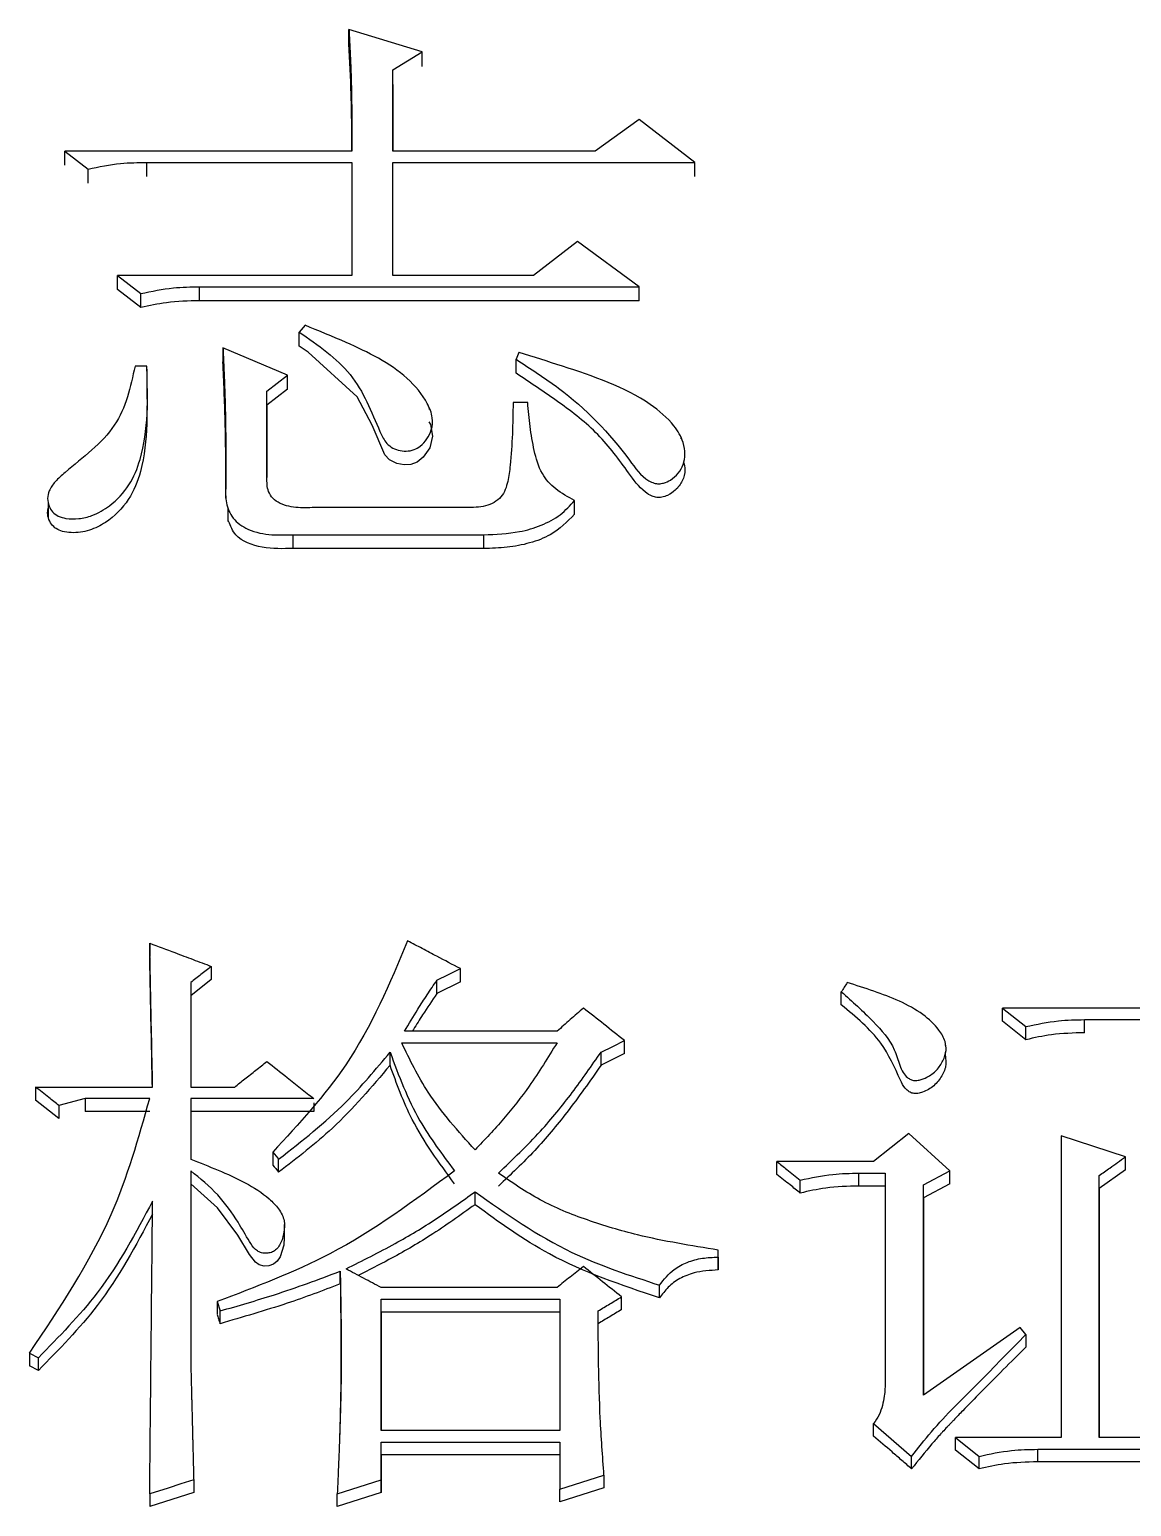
# Model space of a CAD drawing. Header units: millimetres. Extents: x 2371 to 4515, y 843 to 2359.
# Drawn here: x 2892.07 to 2896.13, y 2103.74 to 2109.2 of the extents above; entities that cross this region are included whole.
import ezdxf

# ---------------------------------------------------------------- set-up
doc = ezdxf.new("R2010")
doc.units = ezdxf.units.MM

msp = doc.modelspace()

# ---------------------------------------------------------------- linework, layer by layer
at = {"color": 7, "linetype": 'Continuous', "lineweight": 25}
for p, q in [((2893.5157, 2109.1146), (2893.2452, 2109.1975)), ((2893.2452, 2109.1443), (2893.2452, 2109.1975)), ((2893.4075, 2109.0482), (2893.5157, 2109.1146)), ((2893.5157, 2109.0615), (2893.5157, 2109.1146)), ((2893.4075, 2108.7488), (2893.4075, 2109.0482)), ((2893.4075, 2108.9952), (2893.4075, 2109.0482)), ((2893.4075, 2108.9952), (2893.4075, 2108.7488)), ((2894.3162, 2108.8653), (2894.1539, 2108.7488)), ((2894.5217, 2108.7072), (2894.3162, 2108.8653)), ((2892.196, 2108.7488), (2892.2825, 2108.6822)), ((2893.2561, 2108.7488), (2892.196, 2108.7488)), ((2894.1539, 2108.7488), (2893.4075, 2108.7488)), ((2892.2825, 2108.6297), (2892.2825, 2108.6822)), ((2892.4988, 2108.7072), (2893.2561, 2108.7072)), ((2892.4989, 2108.6546), (2892.4988, 2108.7072)), ((2893.2561, 2108.7072), (2893.2561, 2108.2898)), ((2893.4075, 2108.7072), (2894.5217, 2108.7072)), ((2893.4075, 2108.2898), (2893.4075, 2108.7072)), ((2893.4075, 2108.6546), (2893.4075, 2108.7072)), ((2894.089, 2108.4152), (2893.9267, 2108.2898)), ((2894.3162, 2108.248), (2894.089, 2108.4152)), ((2892.3907, 2108.2898), (2892.4772, 2108.2229)), ((2893.2561, 2108.2898), (2892.3907, 2108.2898)), ((2893.9267, 2108.2898), (2893.4075, 2108.2898)), ((2892.4772, 2108.171), (2892.3907, 2108.2378)), ((2892.6936, 2108.248), (2894.3162, 2108.248)), ((2892.6936, 2108.1961), (2892.6936, 2108.248)), ((2894.3162, 2108.1961), (2894.3162, 2108.248)), ((2892.4772, 2108.171), (2892.4772, 2108.2229)), ((2894.3162, 2108.1961), (2892.6936, 2108.1961)), ((2893.083, 2108.1057), (2893.0613, 2108.0805)), ((2893.0613, 2108.0287), (2893.0613, 2108.0805)), ((2893.0181, 2107.9212), (2892.7801, 2108.0219)), ((2892.7801, 2108.0219), (2892.7801, 2107.9702)), ((2893.8618, 2107.9283), (2893.8618, 2107.9799)), ((2892.4989, 2107.9548), (2892.4555, 2107.9548)), ((2892.4989, 2107.943), (2892.4989, 2107.9032)), ((2892.9424, 2107.8625), (2893.0181, 2107.9212)), ((2893.0181, 2107.8697), (2893.0181, 2107.9212)), ((2893.0181, 2107.8697), (2892.9424, 2107.811)), ((2892.9424, 2107.543), (2892.9424, 2107.8625)), ((2892.9424, 2107.811), (2892.9424, 2107.8625)), ((2892.9424, 2107.811), (2892.9424, 2107.543)), ((2893.5419, 2107.795), (2893.5419, 2107.8012)), ((2893.9051, 2107.8205), (2893.851, 2107.8205)), ((2894.4711, 2107.6864), (2894.4711, 2107.6921)), ((2892.7909, 2107.4667), (2892.7909, 2107.5177)), ((2892.1351, 2107.4484), (2892.1351, 2107.3971)), ((2892.7979, 2107.4322), (2892.7979, 2107.381)), ((2893.678, 2107.4334), (2893.1263, 2107.4334)), ((2894.0782, 2107.4078), (2894.0782, 2107.4587)), ((2893.0397, 2107.3323), (2893.7429, 2107.3323)), ((2893.0397, 2107.2815), (2893.0397, 2107.3323)), ((2893.7429, 2107.2815), (2893.7429, 2107.3323)), ((2893.7429, 2107.2815), (2893.0397, 2107.2815)), ((2892.5097, 2105.8242), (2892.5097, 2105.7754)), ((2892.7369, 2105.7387), (2892.7369, 2105.6901)), ((2893.6563, 2105.6815), (2893.6563, 2105.7302)), ((2892.7369, 2105.6901), (2892.6611, 2105.6303)), ((2892.6611, 2105.6789), (2892.6612, 2105.2932)), ((2892.6611, 2105.6789), (2892.6611, 2105.6303)), ((2893.5698, 2105.6388), (2893.5698, 2105.6874)), ((2893.6563, 2105.6815), (2893.5698, 2105.6388)), ((2892.6611, 2105.6303), (2892.6612, 2105.2932)), ((2895.0626, 2105.5961), (2895.0626, 2105.6446)), ((2895.6575, 2105.5847), (2895.7441, 2105.5162)), ((2896.9448, 2105.5847), (2895.6575, 2105.5847)), ((2895.6575, 2105.5362), (2895.6575, 2105.5847)), ((2895.7441, 2105.4678), (2895.6575, 2105.5362)), ((2895.7441, 2105.4678), (2895.7441, 2105.5162)), ((2895.9604, 2105.5419), (2896.4148, 2105.5419)), ((2895.9604, 2105.4935), (2895.9604, 2105.5419)), ((2893.44, 2105.4562), (2894.0133, 2105.4562)), ((2894.0133, 2105.499), (2893.4508, 2105.499)), ((2894.2621, 2105.4164), (2894.2621, 2105.4648)), ((2895.4471, 2105.4465), (2895.4471, 2105.4556)), ((2893.3968, 2105.3737), (2893.3968, 2105.4219)), ((2894.1756, 2105.3736), (2894.1756, 2105.4219)), ((2894.2621, 2105.4164), (2894.1756, 2105.3736)), ((2895.4471, 2105.407), (2895.4471, 2105.4222)), ((2892.0878, 2105.2932), (2892.5205, 2105.2932)), ((2892.0878, 2105.2932), (2892.0878, 2105.2451)), ((2892.6612, 2105.2932), (2892.8234, 2105.2932)), ((2892.1744, 2105.1765), (2892.0878, 2105.2451)), ((2892.2717, 2105.2503), (2892.1744, 2105.2245)), ((2892.5096, 2105.2503), (2892.2717, 2105.2503)), ((2892.2717, 2105.2503), (2892.2717, 2105.2022)), ((2893.1155, 2105.2503), (2892.6612, 2105.2503)), ((2892.6612, 2105.2503), (2892.6612, 2105.0268)), ((2892.6612, 2105.2503), (2892.6612, 2105.2022)), ((2893.1155, 2105.2343), (2893.1155, 2105.2022)), ((2892.1744, 2105.2245), (2892.1744, 2105.1765)), ((2892.5096, 2105.2022), (2892.2717, 2105.2022)), ((2892.6612, 2105.2022), (2892.6612, 2105.0251)), ((2893.1155, 2105.2022), (2892.6612, 2105.2022)), ((2895.3114, 2105.1214), (2895.1816, 2105.0182)), ((2895.4628, 2104.9838), (2895.3114, 2105.1214)), ((2895.8739, 2105.1128), (2895.8739, 2103.999)), ((2896.1119, 2105.0354), (2895.8739, 2105.1128)), ((2892.964, 2105.0527), (2892.964, 2105.0049)), ((2892.9857, 2104.9791), (2892.9857, 2105.0268)), ((2895.1816, 2105.0182), (2894.8246, 2105.0182)), ((2894.8246, 2104.9705), (2894.8246, 2105.0182)), ((2896.1119, 2104.9877), (2896.1119, 2105.0354)), ((2892.6612, 2104.9839), (2892.6612, 2104.9362)), ((2892.6612, 2104.9838), (2892.6612, 2104.2762)), ((2895.1275, 2104.9752), (2895.2249, 2104.9752)), ((2895.1275, 2104.9275), (2895.1275, 2104.9752)), ((2895.2249, 2104.9752), (2895.2249, 2104.207)), ((2895.3655, 2104.9322), (2895.4628, 2104.9838)), ((2895.4628, 2104.9361), (2895.4628, 2104.9838)), ((2896.1119, 2104.9877), (2896.0145, 2104.9189)), ((2896.0145, 2103.999), (2896.0145, 2104.9666)), ((2896.0145, 2104.9189), (2896.0145, 2104.9666)), ((2892.6612, 2104.9361), (2892.6612, 2104.2762)), ((2894.9112, 2104.9017), (2894.9112, 2104.9494)), ((2895.2249, 2104.9275), (2895.1275, 2104.9275)), ((2895.4628, 2104.9361), (2895.3655, 2104.8845)), ((2895.3655, 2104.155), (2895.3655, 2104.9322)), ((2895.3655, 2104.8845), (2895.3655, 2104.9322)), ((2896.0145, 2104.9189), (2896.0145, 2103.999)), ((2895.3655, 2104.8845), (2895.3655, 2104.155)), ((2893.0076, 2104.7381), (2893.0076, 2104.7858)), ((2894.6083, 2104.665), (2894.6083, 2104.6909)), ((2894.6083, 2104.6436), (2894.6083, 2104.6909)), ((2894.6083, 2104.665), (2894.6083, 2104.6177)), ((2893.2128, 2104.566), (2893.2128, 2104.6132)), ((2894.0133, 2104.5528), (2893.3643, 2104.5528)), ((2894.3919, 2104.5143), (2894.3919, 2104.5615)), ((2892.7585, 2104.5011), (2892.7693, 2104.4664)), ((2892.7585, 2104.5011), (2892.7585, 2104.454)), ((2893.3643, 2104.5096), (2894.0241, 2104.5096)), ((2893.3643, 2104.025), (2893.3643, 2104.5096)), ((2893.3643, 2104.4625), (2893.3643, 2104.5096)), ((2894.0241, 2104.5096), (2894.0241, 2104.025)), ((2894.2513, 2104.4712), (2894.2513, 2104.5183)), ((2892.7693, 2104.4194), (2892.7693, 2104.4664)), ((2893.3643, 2104.4625), (2893.3643, 2104.025)), ((2894.0241, 2104.4625), (2893.3643, 2104.4625)), ((2895.7225, 2104.4059), (2895.3655, 2104.155)), ((2895.7441, 2104.38), (2895.7225, 2104.4059)), ((2895.7441, 2104.38), (2895.7441, 2104.3331)), ((2892.0661, 2104.3108), (2892.0986, 2104.2935)), ((2892.0661, 2104.3108), (2892.0661, 2104.264)), ((2892.0986, 2104.2467), (2892.0662, 2104.264)), ((2892.0986, 2104.2467), (2892.0986, 2104.2935)), ((2895.1816, 2104.051), (2895.3222, 2103.9296)), ((2894.0241, 2104.025), (2893.3643, 2104.025)), ((2893.3643, 2103.9816), (2894.0241, 2103.9817)), ((2893.3643, 2103.8428), (2893.3643, 2103.9816)), ((2893.3643, 2103.9352), (2893.3643, 2103.9816)), ((2894.0241, 2103.9817), (2894.0241, 2103.8081)), ((2895.4845, 2103.999), (2895.571, 2103.9296)), ((2895.8739, 2103.999), (2895.4845, 2103.999)), ((2895.4845, 2103.9526), (2895.4845, 2103.999)), ((2896.4148, 2103.999), (2896.0145, 2103.999)), ((2893.3643, 2103.9352), (2893.3643, 2103.7966)), ((2894.0241, 2103.9352), (2893.3643, 2103.9352)), ((2895.3222, 2103.8833), (2895.3222, 2103.9296)), ((2895.571, 2103.8833), (2895.4845, 2103.9526)), ((2895.571, 2103.8833), (2895.571, 2103.9296)), ((2895.7874, 2103.9556), (2897.3775, 2103.9556)), ((2895.7874, 2103.9093), (2895.7874, 2103.9556)), ((2897.3775, 2103.9093), (2895.7874, 2103.9093)), ((2892.672, 2103.8428), (2892.672, 2103.7966)), ((2893.3643, 2103.7966), (2893.3643, 2103.8428)), ((2894.1864, 2103.8602), (2894.1864, 2103.8139)), ((2892.672, 2103.7966), (2892.5097, 2103.7445)), ((2892.5097, 2103.7907), (2892.5097, 2103.7445)), ((2893.202, 2103.7445), (2893.202, 2103.7907)), ((2894.0241, 2103.7619), (2894.0241, 2103.8081))]:
    msp.add_line(p, q, dxfattribs=at)
at = {"color": 7, "linetype": 'Continuous', "lineweight": 25, "flags": 128}
for points in [[(2892.196, 2108.6962), (2892.196, 2108.7094), (2892.196, 2108.7225), (2892.196, 2108.7357), (2892.196, 2108.7488)], [(2894.5217, 2108.6546), (2894.5217, 2108.6679), (2894.5217, 2108.6875), (2894.5217, 2108.7072)], [(2892.3907, 2108.2378), (2892.3907, 2108.2508), (2892.3907, 2108.2638), (2892.3907, 2108.2768), (2892.3907, 2108.2898)], [(2893.5404, 2107.7489), (2893.5459, 2107.7393), (2893.5537, 2107.6963), (2893.5436, 2107.6535), (2893.5197, 2107.6184), (2893.4973, 2107.6008), (2893.4739, 2107.5919), (2893.4484, 2107.5901), (2893.4213, 2107.5953), (2893.3952, 2107.6091), (2893.3777, 2107.6278), (2893.331, 2107.737), (2893.2754, 2107.8415), (2893.0942, 2108.0065), (2893.0613, 2108.0287), (2893.0613, 2108.0287)], [(2893.8727, 2108.0051), (2893.8672, 2107.9925), (2893.8618, 2107.9799)], [(2893.5698, 2105.6874), (2893.6131, 2105.7088), (2893.6563, 2105.7302)], [(2894.1756, 2105.4219), (2894.2188, 2105.4433), (2894.2621, 2105.4648)], [(2892.964, 2105.0527), (2892.9695, 2105.0461), (2892.9776, 2105.0365), (2892.9857, 2105.0268)], [(2892.964, 2105.0049), (2892.9695, 2104.9984), (2892.975, 2104.9918), (2892.9857, 2104.9791)], [(2893.0057, 2104.7381), (2893.0051, 2104.7093), (2892.9916, 2104.6664), (2892.9806, 2104.6501), (2892.967, 2104.6392), (2892.95, 2104.6331), (2892.932, 2104.6322), (2892.9141, 2104.6369), (2892.9007, 2104.6459), (2892.8782, 2104.6754), (2892.8355, 2104.7464), (2892.7605, 2104.8472), (2892.6612, 2104.9361), (2892.6612, 2104.9361)], [(2893.7105, 2104.8588), (2893.7105, 2104.8713), (2893.7105, 2104.8838), (2893.7105, 2104.9064)], [(2895.1816, 2104.0045), (2895.1816, 2104.0163), (2895.1816, 2104.028), (2895.1816, 2104.051)], [(2892.672, 2103.8428), (2892.625, 2103.8277), (2892.578, 2103.8126), (2892.5097, 2103.7907)], [(2893.202, 2103.7907), (2893.2832, 2103.8168), (2893.3643, 2103.8428)], [(2894.0241, 2103.8081), (2894.1053, 2103.8341), (2894.1864, 2103.8602)], [(2893.3643, 2103.7966), (2893.2832, 2103.7706), (2893.202, 2103.7445)], [(2894.1864, 2103.8139), (2894.1053, 2103.7879), (2894.0241, 2103.7619)]]:
    msp.add_lwpolyline(points, dxfattribs=at)
at = {"color": 7, "linetype": 'Continuous', "lineweight": 25}
for points, knots in [([(2893.2452, 2109.1975), (2893.2454, 2109.1948), (2893.2457, 2109.1894), (2893.2461, 2109.1812), (2893.2465, 2109.173), (2893.2469, 2109.1649), (2893.2473, 2109.1581), (2893.2476, 2109.1513), (2893.248, 2109.1444), (2893.2484, 2109.1363), (2893.2487, 2109.1295), (2893.2491, 2109.1227), (2893.2494, 2109.1159), (2893.2498, 2109.1077), (2893.2501, 2109.1009), (2893.2504, 2109.0941), (2893.2507, 2109.0873), (2893.251, 2109.0804), (2893.2513, 2109.0736), (2893.2515, 2109.0668), (2893.2519, 2109.0586), (2893.2521, 2109.0518), (2893.2524, 2109.045), (2893.2526, 2109.0382), (2893.2528, 2109.0314), (2893.253, 2109.0246), (2893.2532, 2109.0177), (2893.2535, 2109.0096), (2893.2537, 2109.0027), (2893.2538, 2108.9959), (2893.254, 2108.9891), (2893.2542, 2108.9823), (2893.2543, 2108.9754), (2893.2544, 2108.9686), (2893.2546, 2108.9604), (2893.2547, 2108.9536), (2893.2548, 2108.9468), (2893.2549, 2108.94), (2893.255, 2108.9331), (2893.2551, 2108.9263), (2893.2552, 2108.9195), (2893.2553, 2108.9127), (2893.2554, 2108.9058), (2893.2555, 2108.899), (2893.2555, 2108.8908), (2893.2556, 2108.884), (2893.2557, 2108.8771), (2893.2557, 2108.8703), (2893.2557, 2108.8635), (2893.2558, 2108.8567), (2893.2558, 2108.8498), (2893.2559, 2108.8416), (2893.2559, 2108.8348), (2893.2559, 2108.828), (2893.2559, 2108.8211), (2893.256, 2108.8143), (2893.256, 2108.8075), (2893.256, 2108.8006), (2893.256, 2108.7924), (2893.256, 2108.7856), (2893.256, 2108.7787), (2893.256, 2108.7719), (2893.2561, 2108.7651), (2893.2561, 2108.7574), (2893.2561, 2108.7524), (2893.2561, 2108.7488)], [0, 0, 0, 0, 0.018243, 0.036487, 0.05473, 0.072974, 0.091217, 0.100339, 0.118582, 0.136826, 0.155069, 0.164191, 0.182434, 0.200678, 0.218921, 0.228043, 0.246286, 0.26453, 0.273652, 0.291895, 0.310138, 0.328382, 0.337504, 0.355747, 0.37399, 0.383112, 0.401356, 0.419599, 0.437843, 0.446964, 0.465208, 0.483451, 0.492573, 0.510816, 0.52906, 0.547303, 0.556425, 0.574668, 0.592912, 0.602033, 0.620277, 0.63852, 0.647642, 0.665886, 0.684129, 0.702372, 0.711494, 0.729738, 0.747981, 0.757103, 0.775346, 0.79359, 0.811833, 0.820955, 0.839198, 0.857442, 0.866563, 0.884807, 0.90305, 0.921294, 0.930415, 0.948659, 0.966902, 0.976024, 1, 1, 1, 1]), ([(2893.2559, 2108.7488), (2893.2558, 2108.775), (2893.2557, 2108.845), (2893.2538, 2108.9769), (2893.2484, 2109.0824), (2893.2452, 2109.1443)], [0, 0, 0, 0, 0.198354, 0.529431, 1, 1, 1, 1]), ([(2892.2825, 2108.6822), (2892.3223, 2108.6905), (2892.3934, 2108.7053), (2892.4666, 2108.7066), (2892.4988, 2108.7072)], [0, 0, 0, 0, 0.558835, 1, 1, 1, 1]), ([(2892.4772, 2108.2229), (2892.517, 2108.2312), (2892.5881, 2108.2461), (2892.6613, 2108.2474), (2892.6936, 2108.248)], [0, 0, 0, 0, 0.558835, 1, 1, 1, 1]), ([(2892.6936, 2108.1961), (2892.6525, 2108.1951), (2892.5793, 2108.1933), (2892.5084, 2108.1778), (2892.4772, 2108.171)], [0, 0, 0, 0, 0.561085, 1, 1, 1, 1]), ([(2893.0613, 2108.0805), (2893.131, 2108.0323), (2893.2719, 2107.935), (2893.3332, 2107.772), (2893.3752, 2107.6784), (2893.4, 2107.6547), (2893.4268, 2107.6434), (2893.4565, 2107.6396), (2893.4852, 2107.6446), (2893.5124, 2107.6605), (2893.5348, 2107.6856), (2893.5526, 2107.7216), (2893.556, 2107.768), (2893.5285, 2107.836), (2893.436, 2107.947), (2893.2662, 2108.0311), (2893.1337, 2108.085), (2893.083, 2108.1057)], [0, 0, 0, 0, 0.175531, 0.354652, 0.388166, 0.407747, 0.427401, 0.446675, 0.466945, 0.484382, 0.511375, 0.539761, 0.574487, 0.616877, 0.705288, 0.887114, 1, 1, 1, 1]), ([(2892.7801, 2108.0219), (2892.7803, 2108.0189), (2892.7805, 2108.0129), (2892.7809, 2108.004), (2892.7813, 2107.9951), (2892.7817, 2107.9861), (2892.7821, 2107.9772), (2892.7825, 2107.9697), (2892.7828, 2107.9623), (2892.7831, 2107.9548), (2892.7835, 2107.9459), (2892.7839, 2107.9369), (2892.7842, 2107.9295), (2892.7845, 2107.922), (2892.7848, 2107.9145), (2892.7851, 2107.9071), (2892.7854, 2107.8996), (2892.7857, 2107.8922), (2892.786, 2107.8832), (2892.7864, 2107.8743), (2892.7866, 2107.8668), (2892.7869, 2107.8593), (2892.7871, 2107.8519), (2892.7874, 2107.8429), (2892.7876, 2107.8354), (2892.7879, 2107.825), (2892.7882, 2107.8145), (2892.7885, 2107.8026), (2892.7887, 2107.7951), (2892.7888, 2107.7877), (2892.789, 2107.7802), (2892.7892, 2107.7727), (2892.7893, 2107.7652), (2892.7894, 2107.7578), (2892.7896, 2107.7488), (2892.7897, 2107.7398), (2892.7898, 2107.7324), (2892.7899, 2107.7249), (2892.79, 2107.7174), (2892.7901, 2107.7084), (2892.7902, 2107.701), (2892.7903, 2107.6935), (2892.7903, 2107.686), (2892.7904, 2107.677), (2892.7905, 2107.6696), (2892.7905, 2107.6621), (2892.7906, 2107.6546), (2892.7906, 2107.6456), (2892.7907, 2107.6381), (2892.7907, 2107.6307), (2892.7907, 2107.6232), (2892.7908, 2107.6142), (2892.7908, 2107.6067), (2892.7908, 2107.5992), (2892.7908, 2107.5917), (2892.7909, 2107.5828), (2892.7909, 2107.5753), (2892.7909, 2107.5678), (2892.7909, 2107.5603), (2892.7909, 2107.5513), (2892.7909, 2107.5438), (2892.7909, 2107.5363), (2892.7909, 2107.5281), (2892.7909, 2107.5214), (2892.7909, 2107.5177)], [0, 0, 0, 0, 0.017781, 0.035561, 0.053342, 0.071122, 0.088903, 0.106683, 0.115574, 0.133354, 0.151135, 0.168916, 0.186696, 0.195586, 0.213367, 0.231148, 0.240038, 0.257818, 0.275599, 0.29338, 0.31116, 0.320051, 0.337831, 0.355612, 0.373392, 0.382283, 0.417844, 0.435624, 0.453405, 0.462295, 0.480076, 0.497857, 0.506747, 0.524527, 0.542308, 0.560089, 0.577869, 0.586759, 0.60454, 0.622321, 0.640101, 0.648992, 0.666772, 0.684553, 0.702333, 0.711224, 0.729004, 0.746785, 0.764565, 0.773456, 0.791236, 0.809017, 0.826797, 0.835688, 0.853468, 0.871249, 0.889029, 0.89792, 0.9157, 0.933481, 0.951262, 0.960152, 0.977932, 1, 1, 1, 1]), ([(2892.7909, 2107.4667), (2892.7909, 2107.5146), (2892.7909, 2107.6104), (2892.7884, 2107.7784), (2892.7832, 2107.8982), (2892.7801, 2107.9702)], [0, 0, 0, 0, 0.284865, 0.569737, 1, 1, 1, 1]), ([(2893.8618, 2107.9799), (2893.9154, 2107.9454), (2894.0774, 2107.8413), (2894.2308, 2107.6828), (2894.3251, 2107.5446), (2894.37, 2107.5223), (2894.3891, 2107.5197), (2894.4103, 2107.5231), (2894.4363, 2107.5352), (2894.4626, 2107.5586), (2894.4815, 2107.5919), (2894.4877, 2107.6314), (2894.4794, 2107.6814), (2894.4398, 2107.7482), (2894.3028, 2107.8648), (2894.0929, 2107.936), (2893.9265, 2107.9886), (2893.8729, 2108.005), (2893.8727, 2108.0051)], [0, 0, 0, 0, 0.116248, 0.351545, 0.417546, 0.429975, 0.440278, 0.450547, 0.466965, 0.490882, 0.515264, 0.540739, 0.570383, 0.616277, 0.689853, 0.900941, 0.999644, 1, 1, 1, 1]), ([(2892.4555, 2107.9548), (2892.4388, 2107.8778), (2892.4053, 2107.7222), (2892.2479, 2107.6068), (2892.1616, 2107.531), (2892.1377, 2107.4981), (2892.1311, 2107.466), (2892.1363, 2107.439), (2892.1499, 2107.416), (2892.1721, 2107.3995), (2892.2061, 2107.3902), (2892.2494, 2107.3901), (2892.3062, 2107.4036), (2892.3735, 2107.4437), (2892.4391, 2107.514), (2892.5071, 2107.6853), (2892.5024, 2107.8371), (2892.4989, 2107.952), (2892.4989, 2107.9548)], [0, 0, 0, 0, 0.166517, 0.336736, 0.370754, 0.398968, 0.419707, 0.44043, 0.457693, 0.475082, 0.493885, 0.523597, 0.555079, 0.603262, 0.6747, 0.747935, 0.993843, 1, 1, 1, 1]), ([(2894.4805, 2107.6005), (2894.4828, 2107.591), (2894.4884, 2107.568), (2894.4776, 2107.5307), (2894.4541, 2107.4981), (2894.4259, 2107.4783), (2894.4016, 2107.4699), (2894.3813, 2107.4689), (2894.3597, 2107.4751), (2894.3195, 2107.5024), (2894.2603, 2107.5846), (2894.1708, 2107.7066), (2894.0211, 2107.8234), (2893.9151, 2107.8932), (2893.8618, 2107.9283)], [0, 0, 0, 0, 0.034911, 0.084718, 0.134766, 0.17238, 0.196269, 0.215447, 0.234674, 0.265974, 0.373163, 0.581862, 0.78957, 1, 1, 1, 1]), ([(2892.4989, 2107.9032), (2892.4997, 2107.8491), (2892.5014, 2107.7365), (2892.488, 2107.5863), (2892.438, 2107.4587), (2892.3655, 2107.3852), (2892.2886, 2107.3458), (2892.2316, 2107.3375), (2892.1896, 2107.343), (2892.1638, 2107.3535), (2892.1452, 2107.3712), (2892.1346, 2107.3941), (2892.1311, 2107.4179), (2892.1361, 2107.4323), (2892.1383, 2107.4384)], [0, 0, 0, 0, 0.198609, 0.413548, 0.548586, 0.684419, 0.755202, 0.826554, 0.860883, 0.887727, 0.914733, 0.945634, 0.976974, 1, 1, 1, 1]), ([(2893.851, 2107.8205), (2893.8498, 2107.7429), (2893.8482, 2107.6452), (2893.8331, 2107.5289), (2893.8138, 2107.4685), (2893.7496, 2107.4322), (2893.7022, 2107.433), (2893.678, 2107.4334)], [0, 0, 0, 0, 0.490042, 0.617207, 0.745492, 0.869777, 1, 1, 1, 1]), ([(2894.0782, 2107.4587), (2894.054, 2107.4717), (2894.0062, 2107.4972), (2893.9498, 2107.5613), (2893.928, 2107.6437), (2893.9127, 2107.7317), (2893.9077, 2107.7909), (2893.9051, 2107.8205)], [0, 0, 0, 0, 0.1777081, 0.35, 0.5672223, 0.7837017, 1, 1, 1, 1]), ([(2893.1263, 2107.4334), (2893.1033, 2107.4322), (2893.0576, 2107.4297), (2892.9994, 2107.4404), (2892.9632, 2107.4653), (2892.9423, 2107.4984), (2892.9423, 2107.5255), (2892.9424, 2107.543)], [0, 0, 0, 0, 0.261231, 0.519065, 0.649006, 0.774533, 1, 1, 1, 1]), ([(2892.7909, 2107.5177), (2892.7898, 2107.4977), (2892.7877, 2107.4577), (2892.808, 2107.3973), (2892.8658, 2107.3488), (2892.9497, 2107.3295), (2893.0096, 2107.3314), (2893.0397, 2107.3323)], [0, 0, 0, 0, 0.177715, 0.356357, 0.541048, 0.768767, 1, 1, 1, 1]), ([(2893.7429, 2107.3323), (2893.7872, 2107.334), (2893.8601, 2107.3369), (2893.9557, 2107.3648), (2894.0278, 2107.4028), (2894.0615, 2107.4403), (2894.0782, 2107.4587)], [0, 0, 0, 0, 0.347259, 0.569852, 0.787887, 1, 1, 1, 1]), ([(2893.0397, 2107.2815), (2893.0018, 2107.2805), (2892.9273, 2107.2785), (2892.8274, 2107.3153), (2892.8082, 2107.3642), (2892.8011, 2107.3822)], [0, 0, 0, 0, 0.396511, 0.777724, 1, 1, 1, 1]), ([(2894.0782, 2107.4078), (2894.0506, 2107.38), (2894.0045, 2107.3336), (2893.9122, 2107.2998), (2893.8288, 2107.2835), (2893.7716, 2107.2822), (2893.7429, 2107.2815)], [0, 0, 0, 0, 0.329057, 0.550037, 0.774412, 1, 1, 1, 1]), ([(2892.5205, 2105.2932), (2892.5192, 2105.358), (2892.5167, 2105.479), (2892.5131, 2105.656), (2892.5108, 2105.7682), (2892.5097, 2105.8242)], [0, 0, 0, 0, 0.365313, 0.682655, 1, 1, 1, 1]), ([(2892.5097, 2105.8242), (2892.5406, 2105.8126), (2892.5939, 2105.7925), (2892.6697, 2105.764), (2892.7145, 2105.7472), (2892.7369, 2105.7387)], [0, 0, 0, 0, 0.4083, 0.70415, 1, 1, 1, 1]), ([(2893.4616, 2105.8328), (2893.3956, 2105.6754), (2893.2769, 2105.3922), (2893.0602, 2105.1571), (2892.9639, 2105.0527)], [0, 0, 0, 0, 0.555743, 1, 1, 1, 1]), ([(2893.6563, 2105.7302), (2893.6275, 2105.7454), (2893.5806, 2105.7701), (2893.5157, 2105.8043), (2893.4796, 2105.8233), (2893.4616, 2105.8328)], [0, 0, 0, 0, 0.4440621, 0.722031, 1, 1, 1, 1]), ([(2892.5196, 2105.2932), (2892.5186, 2105.3419), (2892.5164, 2105.4468), (2892.5132, 2105.6076), (2892.5109, 2105.7195), (2892.5097, 2105.7754)], [0, 0, 0, 0, 0.302613, 0.651305, 1, 1, 1, 1]), ([(2892.7369, 2105.7387), (2892.7242, 2105.7288), (2892.699, 2105.7088), (2892.6738, 2105.6888), (2892.6611, 2105.6789)], [0, 0, 0, 0, 0.500001, 1, 1, 1, 1]), ([(2893.4508, 2105.499), (2893.4667, 2105.5262), (2893.4934, 2105.5717), (2893.534, 2105.6341), (2893.5579, 2105.6696), (2893.5698, 2105.6874)], [0, 0, 0, 0, 0.425102, 0.712508, 1, 1, 1, 1]), ([(2895.0626, 2105.6446), (2895.1024, 2105.6092), (2895.1754, 2105.5441), (2895.2554, 2105.4532), (2895.2738, 2105.3831), (2895.289, 2105.3481), (2895.3036, 2105.3301), (2895.3184, 2105.3201), (2895.3339, 2105.3163), (2895.3549, 2105.3186), (2895.3838, 2105.3302), (2895.4159, 2105.354), (2895.4389, 2105.3894), (2895.4516, 2105.426), (2895.4468, 2105.4662), (2895.4192, 2105.5137), (2895.3379, 2105.5883), (2895.214, 2105.6377), (2895.117, 2105.6685), (2895.0842, 2105.6789)], [0, 0, 0, 0, 0.149443, 0.274042, 0.333076, 0.362754, 0.385188, 0.398021, 0.410985, 0.42602, 0.45239, 0.493257, 0.533496, 0.57286, 0.60517, 0.651682, 0.729284, 0.908686, 1, 1, 1, 1]), ([(2895.0842, 2105.6789), (2895.0806, 2105.6732), (2895.0734, 2105.6617), (2895.0662, 2105.6503), (2895.0626, 2105.6446)], [0, 0, 0, 0, 0.5, 1, 1, 1, 1]), ([(2893.5698, 2105.6388), (2893.552, 2105.6126), (2893.5221, 2105.5687), (2893.4931, 2105.5216), (2893.4809, 2105.5012), (2893.4797, 2105.499)], [0, 0, 0, 0, 0.5701108, 0.9548803, 1, 1, 1, 1]), ([(2894.1107, 2105.5847), (2894.0944, 2105.5704), (2894.062, 2105.5419), (2894.0295, 2105.5133), (2894.0133, 2105.499)], [0, 0, 0, 0, 0.499999, 1, 1, 1, 1]), ([(2894.2621, 2105.4648), (2894.2369, 2105.4848), (2894.1864, 2105.5248), (2894.1359, 2105.5647), (2894.1107, 2105.5847)], [0, 0, 0, 0, 0.499999, 1, 1, 1, 1]), ([(2895.4468, 2105.407), (2895.4481, 2105.3964), (2895.4514, 2105.3716), (2895.4349, 2105.3331), (2895.4067, 2105.2964), (2895.3726, 2105.2763), (2895.3454, 2105.2689), (2895.3277, 2105.2686), (2895.3111, 2105.2758), (2895.2938, 2105.292), (2895.2634, 2105.3547), (2895.2125, 2105.4732), (2895.1162, 2105.5521), (2895.0626, 2105.5961)], [0, 0, 0, 0, 0.052453, 0.123771, 0.19881, 0.271367, 0.297266, 0.323434, 0.346422, 0.375988, 0.432132, 0.683487, 1, 1, 1, 1]), ([(2895.7441, 2105.5162), (2895.7838, 2105.5247), (2895.855, 2105.5399), (2895.9281, 2105.5413), (2895.9604, 2105.5419)], [0, 0, 0, 0, 0.558835, 1, 1, 1, 1]), ([(2893.7105, 2105.0613), (2893.6486, 2105.1298), (2893.5389, 2105.2516), (2893.47, 2105.394), (2893.44, 2105.4562)], [0, 0, 0, 0, 0.563444, 1, 1, 1, 1]), ([(2894.0133, 2105.4562), (2893.98, 2105.4024), (2893.9202, 2105.3058), (2893.8181, 2105.1739), (2893.7464, 2105.0989), (2893.7105, 2105.0613)], [0, 0, 0, 0, 0.385333, 0.691671, 1, 1, 1, 1]), ([(2895.9604, 2105.4935), (2895.9193, 2105.4924), (2895.8461, 2105.4906), (2895.7752, 2105.4747), (2895.7441, 2105.4678)], [0, 0, 0, 0, 0.561085, 1, 1, 1, 1]), ([(2892.9857, 2105.0268), (2893.0717, 2105.0942), (2893.2244, 2105.2137), (2893.3443, 2105.3586), (2893.3967, 2105.4219)], [0, 0, 0, 0, 0.56336, 1, 1, 1, 1]), ([(2893.3968, 2105.4219), (2893.429, 2105.3356), (2893.4869, 2105.1806), (2893.5893, 2105.0443), (2893.6348, 2104.9839)], [0, 0, 0, 0, 0.556662, 1, 1, 1, 1]), ([(2893.797, 2104.9753), (2893.8501, 2105.0261), (2893.9482, 2105.1202), (2894.0715, 2105.2719), (2894.1408, 2105.3718), (2894.1756, 2105.4219)], [0, 0, 0, 0, 0.370244, 0.684379, 1, 1, 1, 1]), ([(2892.8234, 2105.2932), (2892.8359, 2105.3031), (2892.862, 2105.3238), (2892.9016, 2105.3553), (2892.9288, 2105.3768), (2892.9424, 2105.3876)], [0, 0, 0, 0, 0.314654, 0.657326, 1, 1, 1, 1]), ([(2892.9424, 2105.3876), (2892.9674, 2105.3678), (2893.0087, 2105.335), (2893.0664, 2105.2892), (2893.0991, 2105.2633), (2893.1155, 2105.2503)], [0, 0, 0, 0, 0.432645, 0.716322, 1, 1, 1, 1]), ([(2893.3967, 2105.3736), (2893.3291, 2105.2935), (2893.2075, 2105.1496), (2893.0538, 2105.0315), (2892.9857, 2104.9791)], [0, 0, 0, 0, 0.55642, 1, 1, 1, 1]), ([(2893.6348, 2104.9362), (2893.578, 2105.0135), (2893.4771, 2105.1507), (2893.4212, 2105.3058), (2893.3968, 2105.3736)], [0, 0, 0, 0, 0.56299, 1, 1, 1, 1]), ([(2894.1756, 2105.3736), (2894.1346, 2105.3151), (2894.0588, 2105.2069), (2893.9335, 2105.0565), (2893.8426, 2104.9707), (2893.797, 2104.9276)], [0, 0, 0, 0, 0.37028, 0.684001, 1, 1, 1, 1]), ([(2892.1744, 2105.2245), (2892.162, 2105.2343), (2892.1414, 2105.2507), (2892.1126, 2105.2736), (2892.0961, 2105.2867), (2892.0878, 2105.2932)], [0, 0, 0, 0, 0.428361, 0.714181, 1, 1, 1, 1]), ([(2892.0661, 2104.3108), (2892.1775, 2104.4775), (2892.3755, 2104.7738), (2892.4688, 2105.1053), (2892.5096, 2105.2503)], [0, 0, 0, 0, 0.562636, 1, 1, 1, 1]), ([(2892.6612, 2105.0268), (2892.6948, 2105.0135), (2892.7962, 2104.9733), (2892.9142, 2104.9184), (2892.9872, 2104.8446), (2893.0099, 2104.8014), (2893.0063, 2104.7556), (2892.9969, 2104.721), (2892.982, 2104.6976), (2892.9676, 2104.6856), (2892.9503, 2104.6796), (2892.9317, 2104.6786), (2892.9141, 2104.6831), (2892.894, 2104.6972), (2892.8698, 2104.7361), (2892.8298, 2104.8059), (2892.7643, 2104.8994), (2892.696, 2104.9554), (2892.6612, 2104.9838)], [0, 0, 0, 0, 0.104454, 0.314535, 0.36541, 0.416687, 0.46169, 0.509284, 0.529555, 0.546771, 0.564035, 0.580952, 0.598427, 0.614259, 0.652193, 0.737824, 0.866635, 1, 1, 1, 1]), ([(2894.8246, 2105.0182), (2894.837, 2105.0084), (2894.8576, 2104.992), (2894.8864, 2104.9691), (2894.9029, 2104.9559), (2894.9112, 2104.9494)], [0, 0, 0, 0, 0.42835, 0.71417, 1, 1, 1, 1]), ([(2896.0145, 2104.9666), (2896.0275, 2104.9758), (2896.0502, 2104.9919), (2896.0827, 2105.0148), (2896.1021, 2105.0286), (2896.1119, 2105.0354)], [0, 0, 0, 0, 0.400149, 0.700074, 1, 1, 1, 1]), ([(2893.6348, 2104.9839), (2893.487, 2104.8738), (2893.2209, 2104.6755), (2892.9008, 2104.5548), (2892.7585, 2104.5011)], [0, 0, 0, 0, 0.555385, 1, 1, 1, 1]), ([(2894.6083, 2104.6909), (2894.5084, 2104.7072), (2894.3443, 2104.7341), (2894.1249, 2104.7992), (2893.9479, 2104.8705), (2893.847, 2104.9406), (2893.797, 2104.9753)], [0, 0, 0, 0, 0.344082, 0.565383, 0.784584, 1, 1, 1, 1]), ([(2894.9112, 2104.9017), (2894.8987, 2104.9116), (2894.878, 2104.9281), (2894.8492, 2104.951), (2894.8328, 2104.964), (2894.8246, 2104.9705)], [0, 0, 0, 0, 0.432889, 0.716443, 1, 1, 1, 1]), ([(2894.9112, 2104.9494), (2894.9509, 2104.9579), (2895.0221, 2104.9733), (2895.0952, 2104.9746), (2895.1275, 2104.9752)], [0, 0, 0, 0, 0.5588391, 1, 1, 1, 1]), ([(2893.2345, 2104.6219), (2893.2955, 2104.6524), (2893.4094, 2104.7094), (2893.5687, 2104.8044), (2893.6631, 2104.8723), (2893.7105, 2104.9064)], [0, 0, 0, 0, 0.365229, 0.6817828, 1, 1, 1, 1]), ([(2893.7105, 2104.9064), (2893.8254, 2104.8252), (2894.0326, 2104.6788), (2894.2812, 2104.5976), (2894.3919, 2104.5615)], [0, 0, 0, 0, 0.554843, 1, 1, 1, 1]), ([(2895.1275, 2104.9275), (2895.0864, 2104.9265), (2895.0132, 2104.9247), (2894.9423, 2104.9087), (2894.9112, 2104.9017)], [0, 0, 0, 0, 0.561089, 1, 1, 1, 1]), ([(2892.5205, 2104.8719), (2892.4585, 2104.7555), (2892.347, 2104.5461), (2892.1749, 2104.3712), (2892.0986, 2104.2935)], [0, 0, 0, 0, 0.556097, 1, 1, 1, 1]), ([(2892.5097, 2103.7907), (2892.5104, 2103.8588), (2892.5125, 2104.0738), (2892.516, 2104.4346), (2892.519, 2104.7261), (2892.5205, 2104.8719)], [0, 0, 0, 0, 0.188404, 0.594194, 1, 1, 1, 1]), ([(2893.7105, 2104.8588), (2893.656, 2104.8198), (2893.5543, 2104.7471), (2893.4083, 2104.6624), (2893.3176, 2104.6168), (2893.2797, 2104.5978)], [0, 0, 0, 0, 0.401974, 0.750243, 1, 1, 1, 1]), ([(2894.3919, 2104.5143), (2894.2517, 2104.5615), (2894.0034, 2104.6451), (2893.7993, 2104.794), (2893.7105, 2104.8588)], [0, 0, 0, 0, 0.564881, 1, 1, 1, 1]), ([(2892.5205, 2104.8243), (2892.4585, 2104.7081), (2892.3469, 2104.4989), (2892.1749, 2104.3243), (2892.0986, 2104.2467)], [0, 0, 0, 0, 0.5560424, 1, 1, 1, 1]), ([(2894.3919, 2104.5615), (2894.4081, 2104.5824), (2894.4352, 2104.6173), (2894.4937, 2104.6479), (2894.5496, 2104.663), (2894.5887, 2104.6643), (2894.6083, 2104.665)], [0, 0, 0, 0, 0.328373, 0.548346, 0.773134, 1, 1, 1, 1]), ([(2894.6083, 2104.6177), (2894.6083, 2104.6207), (2894.6083, 2104.6255), (2894.6083, 2104.6322), (2894.6083, 2104.6379), (2894.6083, 2104.6417), (2894.6083, 2104.6436)], [0, 0, 0, 0, 0.34, 0.56, 0.78, 1, 1, 1, 1]), ([(2892.7693, 2104.4664), (2892.8365, 2104.4857), (2892.9452, 2104.5169), (2893.0924, 2104.5677), (2893.1727, 2104.598), (2893.2128, 2104.6132)], [0, 0, 0, 0, 0.447142, 0.723428, 1, 1, 1, 1]), ([(2893.2128, 2104.6132), (2893.2129, 2104.6095), (2893.213, 2104.6039), (2893.2132, 2104.5964), (2893.2133, 2104.5908), (2893.2134, 2104.5852), (2893.2135, 2104.5796), (2893.2136, 2104.5721), (2893.2138, 2104.5646), (2893.2139, 2104.5572), (2893.214, 2104.5515), (2893.2141, 2104.5459), (2893.2142, 2104.5403), (2893.2143, 2104.5328), (2893.2145, 2104.5254), (2893.2146, 2104.5179), (2893.2147, 2104.5123), (2893.2148, 2104.5067), (2893.2149, 2104.5011), (2893.215, 2104.4954), (2893.2151, 2104.4898), (2893.2152, 2104.4823), (2893.2153, 2104.4749), (2893.2154, 2104.4674), (2893.2155, 2104.4599), (2893.2157, 2104.4505), (2893.2158, 2104.4393), (2893.2159, 2104.4281), (2893.2161, 2104.4168), (2893.2162, 2104.4019), (2893.2164, 2104.3869), (2893.2165, 2104.3719), (2893.2166, 2104.3607), (2893.2166, 2104.3494), (2893.2167, 2104.3382), (2893.2167, 2104.327), (2893.2167, 2104.312), (2893.2167, 2104.297), (2893.2166, 2104.282), (2893.2166, 2104.2707), (2893.2165, 2104.2595), (2893.2164, 2104.2482), (2893.2163, 2104.237), (2893.2162, 2104.222), (2893.216, 2104.207), (2893.2157, 2104.192), (2893.2155, 2104.1807), (2893.2153, 2104.1695), (2893.2151, 2104.1582), (2893.2149, 2104.147), (2893.2145, 2104.132), (2893.2141, 2104.117), (2893.2137, 2104.102), (2893.2134, 2104.0907), (2893.2131, 2104.0795), (2893.2128, 2104.0682), (2893.2124, 2104.0569), (2893.2119, 2104.0419), (2893.2114, 2104.0269), (2893.2109, 2104.0119), (2893.2105, 2104.0006), (2893.2101, 2103.9894), (2893.2097, 2103.9781), (2893.2093, 2103.9668), (2893.2089, 2103.9556), (2893.2083, 2103.9405), (2893.2077, 2103.9255), (2893.2071, 2103.9105), (2893.2066, 2103.8992), (2893.2062, 2103.888), (2893.2057, 2103.8767), (2893.2051, 2103.8617), (2893.2044, 2103.8466), (2893.2038, 2103.8316), (2893.2033, 2103.8203), (2893.2027, 2103.8067), (2893.2023, 2103.7968), (2893.202, 2103.7907)], [0, 0, 0, 0, 0.013675, 0.020513, 0.02735, 0.034188, 0.041025, 0.047863, 0.061538, 0.068375, 0.075213, 0.082051, 0.088888, 0.095726, 0.109401, 0.116238, 0.123076, 0.129913, 0.136751, 0.143588, 0.150426, 0.157263, 0.170939, 0.177776, 0.184614, 0.198289, 0.211964, 0.225639, 0.239314, 0.252989, 0.280339, 0.294014, 0.307689, 0.321365, 0.33504, 0.348715, 0.36239, 0.38974, 0.403415, 0.41709, 0.430765, 0.44444, 0.458115, 0.471791, 0.499141, 0.512816, 0.526491, 0.540166, 0.553841, 0.567516, 0.581191, 0.608541, 0.622217, 0.635892, 0.649567, 0.663242, 0.676917, 0.690592, 0.717942, 0.731617, 0.745292, 0.758967, 0.772642, 0.786318, 0.799993, 0.813668, 0.841018, 0.854693, 0.868368, 0.882043, 0.895718, 0.909393, 0.936743, 0.950419, 0.964094, 0.977769, 1, 1, 1, 1]), ([(2893.3643, 2104.5528), (2893.3426, 2104.5643), (2893.2994, 2104.5873), (2893.2561, 2104.6104), (2893.2345, 2104.6219)], [0, 0, 0, 0, 0.499999, 1, 1, 1, 1]), ([(2894.1107, 2104.6305), (2894.0945, 2104.6176), (2894.062, 2104.5917), (2894.0295, 2104.5658), (2894.0133, 2104.5528)], [0, 0, 0, 0, 0.499998, 1, 1, 1, 1]), ([(2894.2513, 2104.5183), (2894.2279, 2104.537), (2894.181, 2104.5744), (2894.1341, 2104.6118), (2894.1107, 2104.6305)], [0, 0, 0, 0, 0.499999, 1, 1, 1, 1]), ([(2894.6083, 2104.6177), (2894.578, 2104.616), (2894.5283, 2104.6131), (2894.4656, 2104.5878), (2894.4216, 2104.5557), (2894.4018, 2104.528), (2894.3919, 2104.5143)], [0, 0, 0, 0, 0.348919, 0.571355, 0.788309, 1, 1, 1, 1]), ([(2893.2128, 2104.566), (2893.1479, 2104.5414), (2893.0429, 2104.5015), (2892.8937, 2104.4557), (2892.8108, 2104.4315), (2892.7693, 2104.4194)], [0, 0, 0, 0, 0.447314, 0.723589, 1, 1, 1, 1]), ([(2893.2136, 2104.5219), (2893.2137, 2104.5152), (2893.2147, 2104.4585), (2893.2164, 2104.2842), (2893.214, 2104.1309), (2893.2118, 2104.0465), (2893.2106, 2104.0058), (2893.2098, 2103.9822), (2893.2096, 2103.9764), (2893.2095, 2103.9733)], [0, 0, 0, 0, 0.058237, 0.493643, 0.756064, 0.862488, 0.925116, 0.960703, 1, 1, 1, 1]), ([(2894.1648, 2104.4664), (2894.1792, 2104.4751), (2894.208, 2104.4924), (2894.2369, 2104.5096), (2894.2513, 2104.5183)], [0, 0, 0, 0, 0.499999, 1, 1, 1, 1]), ([(2894.2513, 2104.4712), (2894.2369, 2104.4625), (2894.208, 2104.4453), (2894.1792, 2104.428), (2894.1648, 2104.4194)], [0, 0, 0, 0, 0.499998, 1, 1, 1, 1]), ([(2894.1864, 2103.8602), (2894.1814, 2103.9304), (2894.1716, 2104.0666), (2894.1662, 2104.2688), (2894.1653, 2104.4005), (2894.1648, 2104.4664)], [0, 0, 0, 0, 0.347124, 0.673492, 1, 1, 1, 1]), ([(2895.3222, 2103.9296), (2895.3463, 2103.9602), (2895.4214, 2104.0556), (2895.5694, 2104.2008), (2895.6859, 2104.3202), (2895.7441, 2104.38)], [0, 0, 0, 0, 0.190523, 0.595111, 1, 1, 1, 1]), ([(2895.7441, 2104.3331), (2895.6884, 2104.2775), (2895.6102, 2104.1994), (2895.5217, 2104.1091), (2895.4858, 2104.0719), (2895.4693, 2104.0547), (2895.461, 2104.046), (2895.4501, 2104.0345), (2895.4392, 2104.0229), (2895.4205, 2104.0024), (2895.3811, 2103.9577), (2895.3468, 2103.9143), (2895.3222, 2103.8833)], [0, 0, 0, 0, 0.381229, 0.535671, 0.612893, 0.632198, 0.651503, 0.670808, 0.709419, 0.728724, 0.805952, 1, 1, 1, 1]), ([(2892.6612, 2104.2762), (2892.6612, 2104.2732), (2892.6614, 2104.2672), (2892.6616, 2104.2582), (2892.6618, 2104.2507), (2892.662, 2104.2432), (2892.6621, 2104.2372), (2892.6623, 2104.2312), (2892.6624, 2104.2252), (2892.6626, 2104.2177), (2892.6628, 2104.2102), (2892.663, 2104.2027), (2892.6632, 2104.1967), (2892.6633, 2104.1892), (2892.6635, 2104.1816), (2892.6638, 2104.1726), (2892.664, 2104.1636), (2892.6642, 2104.1561), (2892.6644, 2104.1486), (2892.6645, 2104.1411), (2892.6648, 2104.1291), (2892.6651, 2104.1186), (2892.6654, 2104.1081), (2892.6656, 2104.1005), (2892.6659, 2104.0885), (2892.6662, 2104.0765), (2892.6665, 2104.0645), (2892.6667, 2104.0555), (2892.6669, 2104.048), (2892.6671, 2104.0404), (2892.6672, 2104.0329), (2892.6675, 2104.0209), (2892.6678, 2104.0104), (2892.6681, 2103.9999), (2892.6682, 2103.9938), (2892.6684, 2103.9863), (2892.6686, 2103.9803), (2892.6687, 2103.9728), (2892.6689, 2103.9668), (2892.6691, 2103.9593), (2892.6692, 2103.9532), (2892.6694, 2103.9457), (2892.6696, 2103.9397), (2892.6698, 2103.9322), (2892.6699, 2103.9262), (2892.6701, 2103.9186), (2892.6702, 2103.9126), (2892.6704, 2103.9051), (2892.6706, 2103.8991), (2892.6708, 2103.8916), (2892.6709, 2103.8855), (2892.6711, 2103.878), (2892.6713, 2103.872), (2892.6714, 2103.8645), (2892.6716, 2103.8584), (2892.6718, 2103.8507), (2892.6719, 2103.846), (2892.672, 2103.8428)], [0, 0, 0, 0, 0.020805, 0.04161, 0.062415, 0.072817, 0.093622, 0.104024, 0.114427, 0.135232, 0.156036, 0.166439, 0.187244, 0.197646, 0.218451, 0.239256, 0.260061, 0.280866, 0.291268, 0.312073, 0.332878, 0.374488, 0.38489, 0.405695, 0.4265, 0.468109, 0.488914, 0.509719, 0.530524, 0.540926, 0.561731, 0.582536, 0.624146, 0.634548, 0.655353, 0.665756, 0.686561, 0.696963, 0.717768, 0.72817, 0.748975, 0.759378, 0.780182, 0.790585, 0.81139, 0.821792, 0.842597, 0.852999, 0.873804, 0.884207, 0.905012, 0.915414, 0.936219, 0.946621, 0.967426, 0.977829, 1, 1, 1, 1]), ([(2895.2249, 2104.207), (2895.2243, 2104.1886), (2895.2234, 2104.1583), (2895.215, 2104.1167), (2895.2033, 2104.0819), (2895.1889, 2104.0614), (2895.1816, 2104.051)], [0, 0, 0, 0, 0.337489, 0.556536, 0.776867, 1, 1, 1, 1]), ([(2895.3222, 2103.8833), (2895.3102, 2103.8937), (2895.286, 2103.9145), (2895.2392, 2103.9549), (2895.2044, 2103.9849), (2895.1816, 2104.0045)], [0, 0, 0, 0, 0.257321, 0.514642, 1, 1, 1, 1]), ([(2895.571, 2103.9296), (2895.6108, 2103.9382), (2895.6819, 2103.9537), (2895.7551, 2103.955), (2895.7874, 2103.9556)], [0, 0, 0, 0, 0.558835, 1, 1, 1, 1]), ([(2895.7874, 2103.9093), (2895.7463, 2103.9082), (2895.673, 2103.9064), (2895.6021, 2103.8903), (2895.571, 2103.8833)], [0, 0, 0, 0, 0.5610854, 1, 1, 1, 1])]:
    msp.add_open_spline(points, degree=3, knots=knots, dxfattribs=at)
msp.add_open_spline([(2892.7585, 2104.4539), (2892.7603, 2104.4482), (2892.7639, 2104.4367), (2892.7675, 2104.4252), (2892.7693, 2104.4194)], degree=3, dxfattribs=at)

doc.saveas('drawing.dxf')
